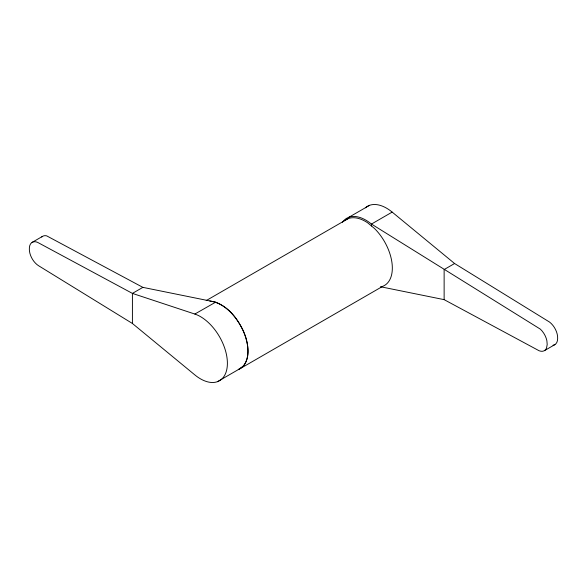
<?xml version="1.0" encoding="UTF-8"?>
<svg xmlns="http://www.w3.org/2000/svg" width="587" height="587" viewBox="0 0 587 587"><rect width="100%" height="100%" fill="white"/><g stroke="black" fill="none" stroke-linecap="round" stroke-linejoin="round"><path stroke-width="0.88" d="M238.278 369.627C250.466 363.837 249.013 347.519 245.579 336.696C239.687 320.685 227.837 303.626 209.772 300.999M32.058 242.409L42.513 236.378M217.403 381.689L238.117 369.729L243.502 366.061C250.913 355.773 247.809 342.155 243.502 331.259C237.662 318.902 228.592 307.243 215.546 302.1L142.868 287.359L132.413 293.397L37.429 242.27A13.604 7.858 60 0 0 29.431 247.2L29.35 249.299A13.604 7.858 60 0 0 38.654 265.772L132.413 323.481L194.833 374.902A38.096 21.998 60 0 0 227.396 363.28A38.096 21.998 60 0 0 194.833 314.052L132.413 293.397L132.413 323.481M348.883 217.271L369.597 205.311M206.22 300.573L348.062 218.68M194.833 314.052L215.546 302.224M553.02 345.251A13.604 7.858 60 0 0 557.65 338.428L557.569 336.241A13.604 7.858 60 0 0 549.571 322.08L454.587 263.519L392.167 212.098L371.454 224.058A38.096 21.998 60 0 0 342.448 222.282M238.498 369.59L382.717 286.324A38.096 21.998 60 0 0 374.587 228.57L367.719 222.855A38.096 21.998 60 0 0 344.525 220.778M454.587 263.519L444.132 269.558L444.132 299.641L539.123 350.762A13.604 7.858 60 0 0 546.497 348.223L547.194 344.466L546.879 340.746A13.604 7.858 60 0 0 540.319 329.124L371.454 224.058L371.454 225.966M544.494 350.622L554.942 344.584M380.427 286.72L444.132 299.641M142.868 287.359L46.681 235.857A13.604 7.858 60 0 0 41.714 237.001M365.385 207.805A38.096 21.998 60 0 1 392.167 212.098"/></g></svg>
